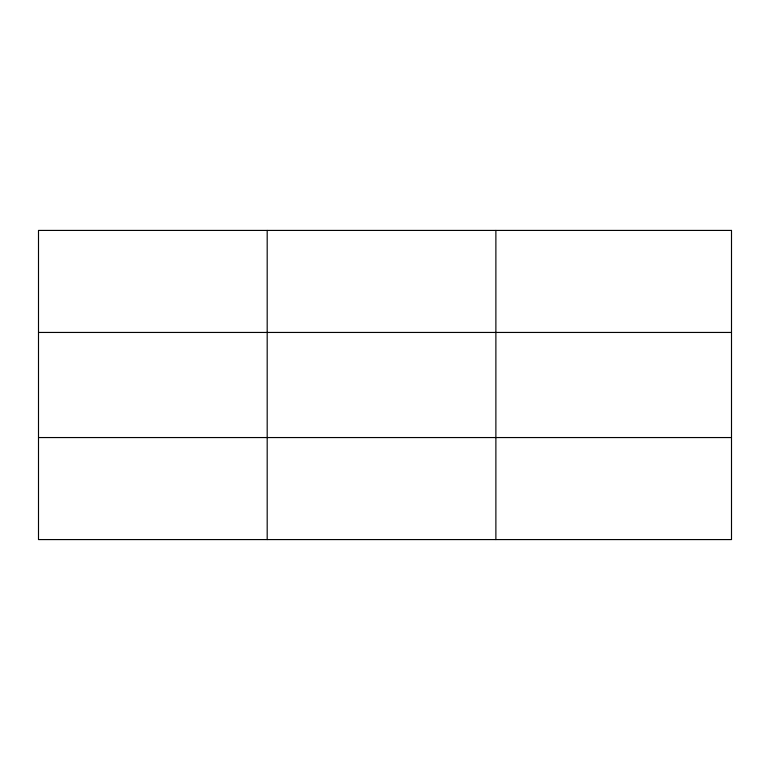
<?xml version="1.0" encoding="UTF-8"?>
<svg xmlns="http://www.w3.org/2000/svg" width="770" height="770" viewBox="0 0 770 770"><rect width="100%" height="100%" fill="white"/><g stroke="black" fill="none" stroke-linecap="round" stroke-linejoin="round"><path stroke-width="1.16" d="M267.19 539.577L267.19 230.423M495.88 539.577L495.88 230.423M38.5 332.447L731.5 332.447M38.5 437.553L731.5 437.553M731.5 230.423L731.5 539.577L38.5 539.577L38.5 230.423L731.5 230.423"/></g></svg>
